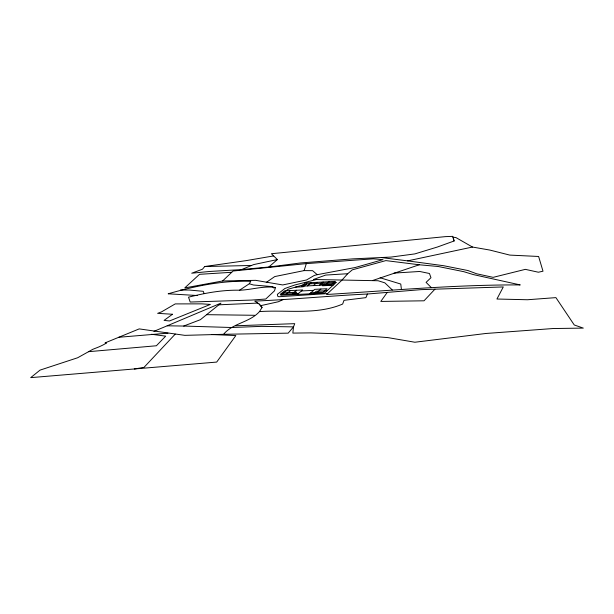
<?xml version="1.0" encoding="UTF-8"?>
<svg xmlns="http://www.w3.org/2000/svg" width="614" height="614" viewBox="0 0 614 614"><rect width="100%" height="100%" fill="white"/><g stroke="black" fill="none" stroke-linecap="round" stroke-linejoin="round"><path stroke-width="0.92" d="M275.417 287.789L274.504 290.813L265.77 299.026L251.395 300.077L190.186 302.042L188.529 297.168C205.26 293.031 222.061 289.862 239.506 290.215C251.433 289.885 263.759 285.617 275.509 287.498L273.714 287.958L272.67 286.646L253.428 285.003L249.322 283.752L239.506 290.215M266.276 282.432L274.75 276.569L304.13 270.597L306.309 263.613L373.335 258.832L383.029 259.645L355.168 267.52L317.246 274.681L314.33 275.417L306.516 279.984L282.701 284.95L255.654 280.337L222.636 280.966L184.753 287.92L199.527 274.32L231.716 272.294M235.5 325.781L294.72 323.662L293.507 326.878L292.847 333.095L310.784 332.888L331.783 333.617L377.902 336.817L387.91 337.608L414.872 342.236L485.897 333.479L552.999 328.536L583.3 328.099L574.251 324.975L555.916 297.621L527.487 299.747L496.933 299.026L503.288 286.945L420.981 289.647L367.425 294.014L365.913 297.637L344.024 300.323L342.643 304.053C316.578 315.197 286.953 309.702 259.492 311.59C249.698 322.55 232.66 323.071 223.58 334.3L184.822 335.351L139.201 328.897L105.101 342.888L106.521 342.973L106.045 343.28A44.415 10.668 -11.6 0 1 98.57 347.048L92.883 349.282L77.663 357.755L40.04 370.119L30.7 377.641L216.696 362.076L235.837 335.551L211.416 334.53M249.322 283.752L250.758 281.335C222.775 280.245 194.922 286.04 168.182 293.799L197.478 295.534M259.492 311.59L262.063 307.445L259.154 304.022L254.733 301.09C292.356 299.555 329.818 295.825 367.425 294.014M387.181 292.502L380.795 301.436L424.028 300.799L434.965 289.14M273.621 255.923L245.968 260.658L204.738 266.522L202.451 269.224L191.721 273.199L209.896 271.449L241.601 269.584L270.007 266.898L300.63 262.953L352.636 258.885L391.118 257.059L414.841 253.904L437.406 247.02L454.084 240.995L452.794 236.359L445.396 236.636L271.419 253.72L277.367 259.568L268.894 266.944M347.701 273.721L341.691 280.414L326.594 294.497C391.095 290.56 455.511 284.643 520.219 284.919L473.379 274.596L463.808 271.687L438.181 266.499L419.27 264.772L385.845 260.605L352.29 269.853L347.701 273.721L325.666 275.072L313.485 279.485L378.117 280.744L384.832 282.839L392.315 289.985M175.236 334.108L144.014 367.356L134.32 369.006M222.636 280.966L233.044 271.027L306.309 263.613M317.039 292.51L320.915 289.033M325.435 284.98L329.104 281.703M313.577 293.653L316.294 291.236L327.124 290.698M324.169 284.228L322.427 285.779L333.057 285.234M321.513 283.215L320.109 284.443L334.745 283.683M309.671 293.837L314.798 289.34L327.062 288.726L323.256 292.203L310.845 292.809M319.403 285.295L323.133 282.018M313.393 285.602L317.192 282.325M297.322 294.444L302.633 289.954L284.597 290.859L280.291 294.306L298.542 293.415M307.414 285.909L311.283 282.64M293.822 294.613L296.692 292.21L283.691 292.855M306.509 283.998L303.193 286.769L295.303 287.175M292.433 293.715L296.593 290.253M167.192 325.804L220.925 303.155L200.356 319.71L183.709 326.049L167.192 325.804L153.93 331.345M286.347 294.014L290.583 290.56M283.269 299.525L278.372 301.743L260.582 305.695M241.601 269.584L253.712 264.58L277.367 259.568M372.498 280.56L419.27 264.772M316.248 279.577L294.812 284.996L284.881 288.503L277.328 294.375L277.797 296.355L278.863 296.731L327.569 293.584M407.604 260.873L443.615 265.716L467.96 270.544L476.633 273.775L493.126 277.351L525.346 269.354L538.371 272.225L542.999 271.211L538.616 256.475L509.781 255.094L489.78 250.052L472.473 247.043L407.604 260.873L381.724 257.611M118.794 337.27L167.975 333.164M88.416 351.692L156.378 345.766L165.665 336.15L151.566 334.269M394.004 273.092L419.715 271.472L429.455 273.499L430.974 277.705L426.085 282.356L431.358 287.636M257.75 303.093L218.853 304.813M301.451 290.952L313.654 290.345M204.738 266.522L251.556 265.478M223.58 334.3L288.181 333.149L293.507 326.878L261.541 326.364L231.631 327.508L183.709 326.049M180.386 290.015L189.258 290.038L203.288 291.32L204.025 293.408M304.13 270.597L312.587 270.674L317.246 274.681M206.542 314.675L254.549 315.289M380.127 277.766L400.765 284.044L401.41 289.347M472.473 247.043L455.895 237.557L453.017 237.211L454.084 240.995M259.154 304.022L262.063 307.445M336.081 282.448L324.499 293.116L280.721 295.25L288.204 289.217L306.325 284.006L336.081 282.448M335.098 281.381L331.499 284.666L301.451 286.216L305.388 282.954L335.098 281.381M172.457 314.261L164.068 320.401L169.51 320.968L210.372 304.421L201.945 303.861L175.228 303.907L161.444 311.927L157.644 313.34L172.457 314.261"/></g></svg>
